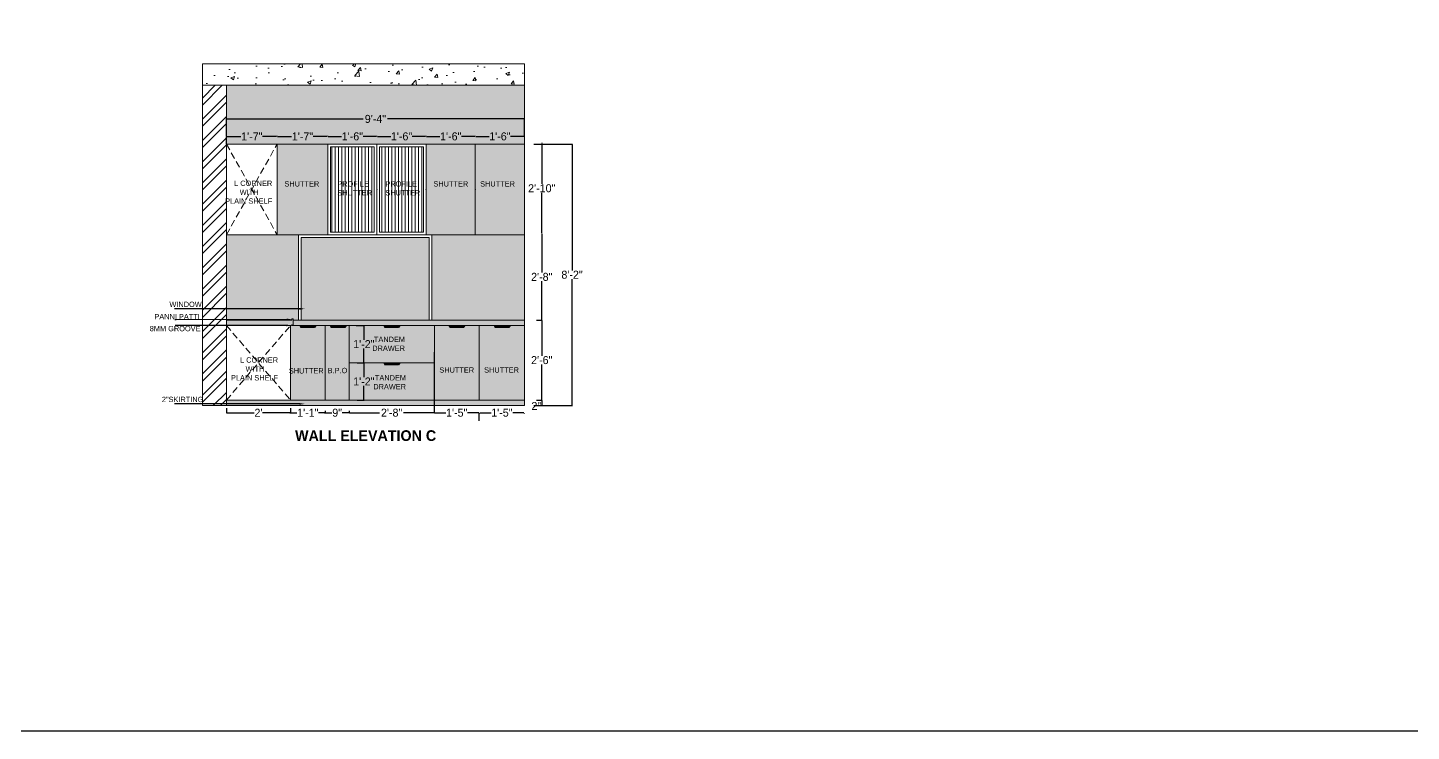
# Model space of a CAD drawing. Header units: inches. Extents: x 15448 to 46480, y -8154 to 0.
# Drawn here: x 19729 to 20248, y -4150 to -3886 of the extents above; entities that cross this region are included whole.
import ezdxf
from ezdxf import colors
from ezdxf.entities.mleader import LeaderData, LeaderLine
from ezdxf.math import Vec2, Vec3

# ---------------------------------------------------------------- set-up
doc = ezdxf.new("R2010")
doc.units = ezdxf.units.IN
doc.header["$MEASUREMENT"] = 0
doc.linetypes.add('$0$HIDDEN', pattern=[0.375, 0.25, -0.125])
doc.layers.add('.', color=30, linetype='Continuous')
doc.layers.add('IEL-HATCH-002', color=7, linetype='Continuous')
doc.styles.add('b.k', font='verdana.ttf')
doc.styles.add('HEMI', font='stylu.ttf')
doc.styles.get("Standard").update_dxf_attribs({"font": 'arial.ttf'})
doc.dimstyles.new('STANDARD$0', dxfattribs={"dimscale": 0, "dimtxt": 6, "dimasz": 3, "dimexe": 2, "dimexo": 2, "dimgap": 0, "dimtad": 0, "dimtih": 1, "dimtoh": 1, "dimdec": 1, "dimzin": 0, "dimdsep": 46, "dimlunit": 4, "dimtxsty": 'b.k', "dimcen": 2.5, "dimclrd": 256, "dimclre": 256, "dimclrt": 256, "dimadec": 0, "dimazin": 0, "dimtfac": 1, "dimtdec": 1, "dimtofl": 0, "dimtmove": 2, "dimatfit": 2, "dimfxl": 1, "dimfrac": 2, "dimtolj": 1, "dimtzin": 0, "dimlwd": 9, "dimlwe": 9, "dimarcsym": 0})

# ---------------------------------------------------------------- blocks, each defined once
blk = doc.blocks.new('*D434')
at = {"color": 254, "lineweight": -2, "transparency": 16777216}
for p, q in [((19803.32, -4028.81), (19803.32, -4030.7)), ((19827.32, -4028.81), (19827.32, -4030.7))]:
    blk.add_line(p, q, dxfattribs=at)
at = {"color": 5, "lineweight": -2, "transparency": 16777216}
for p, q in [((19803.5, -4030.52), (19813.74, -4030.52)), ((19827.14, -4030.52), (19816.89, -4030.52))]:
    blk.add_line(p, q, dxfattribs=at)
at = {"color": 5, "transparency": 16777216}
for points in [[(19803.5, -4030.49), (19803.5, -4030.55), (19803.32, -4030.52)], [(19827.14, -4030.49), (19827.14, -4030.55), (19827.32, -4030.52)]]:
    blk.add_solid(points, dxfattribs=at)
at = {"layer": 'Defpoints', "color": 0, "transparency": 16777216}
for p in [(19803.32, -4025.81), (19803.32, -4030.52), (19827.32, -4025.81)]:
    blk.add_point(p, dxfattribs=at)
at = {"color": 5, "lineweight": 5, "transparency": 16777216, "insert": (19815.32, -4030.52), "char_height": 3, "attachment_point": 5, "style": 'HEMI'}
blk.add_mtext("\\A1;2'", dxfattribs=at)
blk = doc.blocks.new('*D435')
at = {"color": 254, "lineweight": -2, "transparency": 16777216}
for p, q in [((19827.32, -4030.81), (19827.32, -4030.7)), ((19840.32, -4030.81), (19840.32, -4030.7))]:
    blk.add_line(p, q, dxfattribs=at)
at = {"color": 5, "lineweight": -2, "transparency": 16777216}
for p, q in [((19827.5, -4030.52), (19829.77, -4030.52)), ((19840.14, -4030.52), (19837.86, -4030.52))]:
    blk.add_line(p, q, dxfattribs=at)
at = {"color": 5, "transparency": 16777216}
for points in [[(19827.5, -4030.49), (19827.5, -4030.55), (19827.32, -4030.52)], [(19840.14, -4030.49), (19840.14, -4030.55), (19840.32, -4030.52)]]:
    blk.add_solid(points, dxfattribs=at)
at = {"layer": 'Defpoints', "color": 0, "transparency": 16777216}
for p in [(19827.32, -4027.81), (19840.32, -4027.81), (19840.32, -4030.52)]:
    blk.add_point(p, dxfattribs=at)
at = {"color": 5, "lineweight": 5, "transparency": 16777216, "insert": (19833.82, -4030.52), "char_height": 3, "attachment_point": 5, "style": 'HEMI'}
blk.add_mtext('\\A1;1\'-1"', dxfattribs=at)
blk = doc.blocks.new('*D436')
at = {"color": 254, "lineweight": -2, "transparency": 16777216}
for p, q in [((19881.18, -4007.81), (19881.18, -4030.7)), ((19849.32, -4029.81), (19849.32, -4030.7))]:
    blk.add_line(p, q, dxfattribs=at)
at = {"color": 5, "lineweight": -2, "transparency": 16777216}
for p, q in [((19849.5, -4030.52), (19860.76, -4030.52)), ((19881, -4030.52), (19869.74, -4030.52))]:
    blk.add_line(p, q, dxfattribs=at)
at = {"color": 5, "transparency": 16777216}
for points in [[(19849.5, -4030.49), (19849.5, -4030.55), (19849.32, -4030.52)], [(19881, -4030.49), (19881, -4030.55), (19881.18, -4030.52)]]:
    blk.add_solid(points, dxfattribs=at)
at = {"layer": 'Defpoints', "color": 0, "transparency": 16777216}
for p in [(19881.18, -4004.81), (19849.32, -4026.81), (19881.18, -4030.52)]:
    blk.add_point(p, dxfattribs=at)
at = {"color": 5, "lineweight": 5, "transparency": 16777216, "insert": (19865.25, -4030.52), "char_height": 3, "attachment_point": 5, "style": 'HEMI'}
blk.add_mtext('\\A1;2\'-8"', dxfattribs=at)
blk = doc.blocks.new('*D437')
at = {"color": 254, "lineweight": -2, "transparency": 16777216}
for p, q in [((19881.18, -4007.81), (19881.18, -4030.7)), ((19898.12, -4033.52), (19898.12, -4030.7))]:
    blk.add_line(p, q, dxfattribs=at)
at = {"color": 5, "lineweight": -2, "transparency": 16777216}
for p, q in [((19881.36, -4030.52), (19885.6, -4030.52)), ((19897.94, -4030.52), (19893.7, -4030.52))]:
    blk.add_line(p, q, dxfattribs=at)
at = {"color": 5, "transparency": 16777216}
for points in [[(19881.36, -4030.49), (19881.36, -4030.55), (19881.18, -4030.52)], [(19897.94, -4030.49), (19897.94, -4030.55), (19898.12, -4030.52)]]:
    blk.add_solid(points, dxfattribs=at)
at = {"layer": 'Defpoints', "color": 0, "transparency": 16777216}
for p in [(19881.18, -4004.81), (19898.12, -4030.52), (19898.12, -4030.52)]:
    blk.add_point(p, dxfattribs=at)
at = {"color": 5, "lineweight": 5, "transparency": 16777216, "insert": (19889.65, -4030.52), "char_height": 3, "attachment_point": 5, "style": 'HEMI'}
blk.add_mtext('\\A1;1\'-5"', dxfattribs=at)
blk = doc.blocks.new('*D438')
at = {"color": 254, "lineweight": -2, "transparency": 16777216}
for p, q in [((19898.12, -4033.52), (19898.12, -4030.7)), ((19915.05, -4030.81), (19915.05, -4030.7))]:
    blk.add_line(p, q, dxfattribs=at)
at = {"color": 5, "lineweight": -2, "transparency": 16777216}
for p, q in [((19898.3, -4030.52), (19902.53, -4030.52)), ((19914.87, -4030.52), (19910.63, -4030.52))]:
    blk.add_line(p, q, dxfattribs=at)
at = {"color": 5, "transparency": 16777216}
for points in [[(19898.3, -4030.49), (19898.3, -4030.55), (19898.12, -4030.52)], [(19914.87, -4030.49), (19914.87, -4030.55), (19915.05, -4030.52)]]:
    blk.add_solid(points, dxfattribs=at)
at = {"layer": 'Defpoints', "color": 0, "transparency": 16777216}
for p in [(19898.12, -4030.52), (19915.05, -4027.81), (19915.05, -4030.52)]:
    blk.add_point(p, dxfattribs=at)
at = {"color": 5, "lineweight": 5, "transparency": 16777216, "insert": (19906.58, -4030.52), "char_height": 3, "attachment_point": 5, "style": 'HEMI'}
blk.add_mtext('\\A1;1\'-5"', dxfattribs=at)
blk = doc.blocks.new('*D452')
at = {"color": 254, "lineweight": -2, "transparency": 16777216}
for p, q in [((19840.32, -4029.81), (19840.32, -4030.7)), ((19849.32, -4029.81), (19849.32, -4030.7))]:
    blk.add_line(p, q, dxfattribs=at)
at = {"color": 5, "lineweight": -2, "transparency": 16777216}
for p, q in [((19840.5, -4030.52), (19842.87, -4030.52)), ((19849.14, -4030.52), (19846.76, -4030.52))]:
    blk.add_line(p, q, dxfattribs=at)
at = {"color": 5, "transparency": 16777216}
for points in [[(19840.5, -4030.49), (19840.5, -4030.55), (19840.32, -4030.52)], [(19849.14, -4030.49), (19849.14, -4030.55), (19849.32, -4030.52)]]:
    blk.add_solid(points, dxfattribs=at)
at = {"layer": 'Defpoints', "color": 0, "transparency": 16777216}
for p in [(19840.32, -4026.81), (19849.32, -4026.81), (19849.32, -4030.52)]:
    blk.add_point(p, dxfattribs=at)
at = {"color": 5, "lineweight": 5, "transparency": 16777216, "insert": (19844.82, -4030.52), "char_height": 3, "attachment_point": 5, "style": 'HEMI'}
blk.add_mtext('\\A1;9"', dxfattribs=at)
blk = doc.blocks.new('*D468')
at = {"color": 5, "lineweight": -2, "transparency": 16777216}
for p, q in [((19803.5, -3926.96), (19808.77, -3926.96)), ((19822.14, -3926.96), (19816.86, -3926.96))]:
    blk.add_line(p, q, dxfattribs=at)
at = {"color": 254, "lineweight": -2, "transparency": 16777216}
for p, q in [((19822.32, -3926.81), (19822.32, -3926.78)), ((19803.32, -3929.81), (19803.32, -3927.14))]:
    blk.add_line(p, q, dxfattribs=at)
at = {"color": 5, "transparency": 16777216}
for points in [[(19803.5, -3926.93), (19803.5, -3926.99), (19803.32, -3926.96)], [(19822.14, -3926.93), (19822.14, -3926.99), (19822.32, -3926.96)]]:
    blk.add_solid(points, dxfattribs=at)
at = {"layer": 'Defpoints', "color": 0, "transparency": 16777216}
for p in [(19803.32, -3926.81), (19822.32, -3926.96), (19822.32, -3929.81)]:
    blk.add_point(p, dxfattribs=at)
at = {"color": 5, "lineweight": 5, "transparency": 16777216, "insert": (19812.82, -3926.96), "char_height": 3, "attachment_point": 5, "style": 'HEMI'}
blk.add_mtext('\\A1;1\'-7"', dxfattribs=at)
blk = doc.blocks.new('*D469')
at = {"color": 254, "lineweight": -2, "transparency": 16777216}
for p, q in [((19822.32, -3926.81), (19822.32, -3926.78)), ((19841.32, -3926.81), (19841.32, -3926.78))]:
    blk.add_line(p, q, dxfattribs=at)
at = {"color": 5, "lineweight": -2, "transparency": 16777216}
for p, q in [((19822.5, -3926.96), (19827.77, -3926.96)), ((19841.14, -3926.96), (19835.86, -3926.96))]:
    blk.add_line(p, q, dxfattribs=at)
at = {"color": 5, "transparency": 16777216}
for points in [[(19822.5, -3926.93), (19822.5, -3926.99), (19822.32, -3926.96)], [(19841.14, -3926.93), (19841.14, -3926.99), (19841.32, -3926.96)]]:
    blk.add_solid(points, dxfattribs=at)
at = {"layer": 'Defpoints', "color": 0, "transparency": 16777216}
for p in [(19841.32, -3926.96), (19822.32, -3929.81), (19841.32, -3929.81)]:
    blk.add_point(p, dxfattribs=at)
at = {"color": 5, "lineweight": 5, "transparency": 16777216, "insert": (19831.82, -3926.96), "char_height": 3, "attachment_point": 5, "style": 'HEMI'}
blk.add_mtext('\\A1;1\'-7"', dxfattribs=at)
blk = doc.blocks.new('*D470')
at = {"color": 254, "lineweight": -2, "transparency": 16777216}
for p, q in [((19841.32, -3926.81), (19841.32, -3926.78)), ((19859.75, -3926.81), (19859.75, -3926.78))]:
    blk.add_line(p, q, dxfattribs=at)
at = {"color": 5, "lineweight": -2, "transparency": 16777216}
for p, q in [((19841.5, -3926.96), (19846.48, -3926.96)), ((19859.57, -3926.96), (19854.58, -3926.96))]:
    blk.add_line(p, q, dxfattribs=at)
at = {"color": 5, "transparency": 16777216}
for points in [[(19841.5, -3926.93), (19841.5, -3926.99), (19841.32, -3926.96)], [(19859.57, -3926.93), (19859.57, -3926.99), (19859.75, -3926.96)]]:
    blk.add_solid(points, dxfattribs=at)
at = {"layer": 'Defpoints', "color": 0, "transparency": 16777216}
for p in [(19859.75, -3926.96), (19841.32, -3929.81), (19859.75, -3929.81)]:
    blk.add_point(p, dxfattribs=at)
at = {"color": 5, "lineweight": 5, "transparency": 16777216, "insert": (19850.53, -3926.96), "char_height": 3, "attachment_point": 5, "style": 'HEMI'}
blk.add_mtext('\\A1;1\'-6"', dxfattribs=at)
blk = doc.blocks.new('*D471')
at = {"color": 254, "lineweight": -2, "transparency": 16777216}
for p, q in [((19859.75, -3926.81), (19859.75, -3926.78)), ((19878.18, -3926.81), (19878.18, -3926.78))]:
    blk.add_line(p, q, dxfattribs=at)
at = {"color": 5, "lineweight": -2, "transparency": 16777216}
for p, q in [((19859.93, -3926.96), (19864.92, -3926.96)), ((19878, -3926.96), (19873.01, -3926.96))]:
    blk.add_line(p, q, dxfattribs=at)
at = {"color": 5, "transparency": 16777216}
for points in [[(19859.93, -3926.93), (19859.93, -3926.99), (19859.75, -3926.96)], [(19878, -3926.93), (19878, -3926.99), (19878.18, -3926.96)]]:
    blk.add_solid(points, dxfattribs=at)
at = {"layer": 'Defpoints', "color": 0, "transparency": 16777216}
for p in [(19878.18, -3926.96), (19859.75, -3929.81), (19878.18, -3929.81)]:
    blk.add_point(p, dxfattribs=at)
at = {"color": 5, "lineweight": 5, "transparency": 16777216, "insert": (19868.97, -3926.96), "char_height": 3, "attachment_point": 5, "style": 'HEMI'}
blk.add_mtext('\\A1;1\'-6"', dxfattribs=at)
blk = doc.blocks.new('*D472')
at = {"color": 254, "lineweight": -2, "transparency": 16777216}
for p, q in [((19878.18, -3926.81), (19878.18, -3926.78)), ((19896.62, -3926.81), (19896.62, -3926.78))]:
    blk.add_line(p, q, dxfattribs=at)
at = {"color": 5, "lineweight": -2, "transparency": 16777216}
for p, q in [((19878.36, -3926.96), (19883.35, -3926.96)), ((19896.44, -3926.96), (19891.45, -3926.96))]:
    blk.add_line(p, q, dxfattribs=at)
at = {"color": 5, "transparency": 16777216}
for points in [[(19878.36, -3926.93), (19878.36, -3926.99), (19878.18, -3926.96)], [(19896.44, -3926.93), (19896.44, -3926.99), (19896.62, -3926.96)]]:
    blk.add_solid(points, dxfattribs=at)
at = {"layer": 'Defpoints', "color": 0, "transparency": 16777216}
for p in [(19896.62, -3926.96), (19878.18, -3929.81), (19896.62, -3929.81)]:
    blk.add_point(p, dxfattribs=at)
at = {"color": 5, "lineweight": 5, "transparency": 16777216, "insert": (19887.4, -3926.96), "char_height": 3, "attachment_point": 5, "style": 'HEMI'}
blk.add_mtext('\\A1;1\'-6"', dxfattribs=at)
blk = doc.blocks.new('*D473')
at = {"color": 254, "lineweight": -2, "transparency": 16777216}
for p, q in [((19896.62, -3926.81), (19896.62, -3926.78)), ((19915.05, -3926.81), (19915.05, -3926.78))]:
    blk.add_line(p, q, dxfattribs=at)
at = {"color": 5, "lineweight": -2, "transparency": 16777216}
for p, q in [((19896.8, -3926.96), (19901.78, -3926.96)), ((19914.87, -3926.96), (19909.88, -3926.96))]:
    blk.add_line(p, q, dxfattribs=at)
at = {"color": 5, "transparency": 16777216}
for points in [[(19896.8, -3926.93), (19896.8, -3926.99), (19896.62, -3926.96)], [(19914.87, -3926.93), (19914.87, -3926.99), (19915.05, -3926.96)]]:
    blk.add_solid(points, dxfattribs=at)
at = {"layer": 'Defpoints', "color": 0, "transparency": 16777216}
for p in [(19915.05, -3926.96), (19896.62, -3929.81), (19915.05, -3929.81)]:
    blk.add_point(p, dxfattribs=at)
at = {"color": 5, "lineweight": 5, "transparency": 16777216, "insert": (19905.83, -3926.96), "char_height": 3, "attachment_point": 5, "style": 'HEMI'}
blk.add_mtext('\\A1;1\'-6"', dxfattribs=at)
blk = doc.blocks.new('*D474')
at = {"color": 5, "lineweight": -2, "transparency": 16777216}
for p, q in [((19921.53, -3929.59), (19921.53, -3944.77)), ((19921.53, -3963.23), (19921.53, -3948.05))]:
    blk.add_line(p, q, dxfattribs=at)
at = {"color": 254, "lineweight": -2, "transparency": 16777216}
for p, q in [((19921.55, -3929.41), (19921.71, -3929.41)), ((19921.55, -3963.41), (19921.71, -3963.41))]:
    blk.add_line(p, q, dxfattribs=at)
at = {"color": 5, "transparency": 16777216}
for points in [[(19921.5, -3929.59), (19921.56, -3929.59), (19921.53, -3929.41)], [(19921.5, -3963.23), (19921.56, -3963.23), (19921.53, -3963.41)]]:
    blk.add_solid(points, dxfattribs=at)
at = {"layer": 'Defpoints', "color": 0, "transparency": 16777216}
for p in [(19918.55, -3929.41), (19921.53, -3929.41), (19918.55, -3963.41)]:
    blk.add_point(p, dxfattribs=at)
at = {"color": 5, "lineweight": 5, "transparency": 16777216, "insert": (19921.53, -3946.41), "char_height": 3, "attachment_point": 5, "style": 'HEMI'}
blk.add_mtext('\\A1;2\'-10"', dxfattribs=at)
blk = doc.blocks.new('*D475')
at = {"color": 5, "lineweight": -2, "transparency": 16777216}
for p, q in [((19921.53, -3963.59), (19921.53, -3977.97)), ((19921.53, -3995.63), (19921.53, -3981.25))]:
    blk.add_line(p, q, dxfattribs=at)
at = {"color": 254, "lineweight": -2, "transparency": 16777216}
for p, q in [((19921.55, -3963.41), (19921.71, -3963.41)), ((19919.59, -3995.81), (19921.71, -3995.81))]:
    blk.add_line(p, q, dxfattribs=at)
at = {"color": 5, "transparency": 16777216}
for points in [[(19921.5, -3963.59), (19921.56, -3963.59), (19921.53, -3963.41)], [(19921.5, -3995.63), (19921.56, -3995.63), (19921.53, -3995.81)]]:
    blk.add_solid(points, dxfattribs=at)
at = {"layer": 'Defpoints', "color": 0, "transparency": 16777216}
for p in [(19918.55, -3963.41), (19916.59, -3995.81), (19921.53, -3995.81)]:
    blk.add_point(p, dxfattribs=at)
at = {"color": 5, "lineweight": 5, "transparency": 16777216, "insert": (19921.53, -3979.61), "char_height": 3, "attachment_point": 5, "style": 'HEMI'}
blk.add_mtext('\\A1;2\'-8"', dxfattribs=at)
blk = doc.blocks.new('*D476')
at = {"color": 254, "lineweight": -2, "transparency": 16777216}
for p, q in [((19919.59, -3995.81), (19921.71, -3995.81)), ((19919.59, -4025.81), (19921.71, -4025.81))]:
    blk.add_line(p, q, dxfattribs=at)
at = {"color": 5, "lineweight": -2, "transparency": 16777216}
for p, q in [((19921.53, -3995.99), (19921.53, -4009.16)), ((19921.53, -4025.63), (19921.53, -4012.45))]:
    blk.add_line(p, q, dxfattribs=at)
at = {"color": 5, "transparency": 16777216}
for points in [[(19921.5, -3995.99), (19921.56, -3995.99), (19921.53, -3995.81)], [(19921.5, -4025.63), (19921.56, -4025.63), (19921.53, -4025.81)]]:
    blk.add_solid(points, dxfattribs=at)
at = {"layer": 'Defpoints', "color": 0, "transparency": 16777216}
for p in [(19916.59, -3995.81), (19916.59, -4025.81), (19921.53, -4025.81)]:
    blk.add_point(p, dxfattribs=at)
at = {"color": 5, "lineweight": 5, "transparency": 16777216, "insert": (19921.53, -4010.81), "char_height": 3, "attachment_point": 5, "style": 'HEMI'}
blk.add_mtext('\\A1;2\'-6"', dxfattribs=at)
blk = doc.blocks.new('*D477')
at = {"color": 254, "lineweight": -2, "transparency": 16777216}
for p, q in [((19919.59, -4025.81), (19921.71, -4025.81)), ((19919.59, -4027.81), (19921.71, -4027.81))]:
    blk.add_line(p, q, dxfattribs=at)
at = {"color": 5, "lineweight": -2, "transparency": 16777216}
for p, q in [((19921.53, -4027.99), (19921.35, -4027.99)), ((19921.53, -4025.99), (19921.53, -4027.63)), ((19921.53, -4027.81), (19921.53, -4027.99))]:
    blk.add_line(p, q, dxfattribs=at)
at = {"color": 5, "transparency": 16777216}
for points in [[(19921.5, -4025.99), (19921.56, -4025.99), (19921.53, -4025.81)], [(19921.5, -4027.63), (19921.56, -4027.63), (19921.53, -4027.81)]]:
    blk.add_solid(points, dxfattribs=at)
at = {"layer": 'Defpoints', "color": 0, "transparency": 16777216}
for p in [(19916.59, -4025.81), (19916.59, -4027.81), (19921.53, -4027.81)]:
    blk.add_point(p, dxfattribs=at)
at = {"color": 5, "lineweight": 5, "transparency": 16777216, "insert": (19919.49, -4027.99), "char_height": 3, "attachment_point": 5, "style": 'HEMI'}
blk.add_mtext('\\A1;2"', dxfattribs=at)
blk = doc.blocks.new('*D478')
at = {"color": 254, "lineweight": -2, "transparency": 16777216}
for p, q in [((19803.32, -3926.81), (19803.32, -3920.23)), ((19915.05, -3926.81), (19915.05, -3920.23))]:
    blk.add_line(p, q, dxfattribs=at)
at = {"color": 5, "lineweight": -2, "transparency": 16777216}
for p, q in [((19803.5, -3920.41), (19854.62, -3920.41)), ((19914.87, -3920.41), (19863.75, -3920.41))]:
    blk.add_line(p, q, dxfattribs=at)
at = {"color": 5, "transparency": 16777216}
for points in [[(19803.5, -3920.38), (19803.5, -3920.44), (19803.32, -3920.41)], [(19914.87, -3920.38), (19914.87, -3920.44), (19915.05, -3920.41)]]:
    blk.add_solid(points, dxfattribs=at)
at = {"layer": 'Defpoints', "color": 0, "transparency": 16777216}
for p in [(19915.05, -3920.41), (19803.32, -3929.81), (19915.05, -3929.81)]:
    blk.add_point(p, dxfattribs=at)
at = {"color": 5, "lineweight": 5, "transparency": 16777216, "insert": (19859.18, -3920.41), "char_height": 3, "attachment_point": 5, "style": 'HEMI'}
blk.add_mtext('\\A1;9\'-4"', dxfattribs=at)
blk = doc.blocks.new('*D479')
at = {"color": 254, "lineweight": -2, "transparency": 16777216}
for p, q in [((19918.59, -3929.81), (19933.07, -3929.81)), ((19918.59, -4027.81), (19933.07, -4027.81))]:
    blk.add_line(p, q, dxfattribs=at)
at = {"color": 5, "lineweight": -2, "transparency": 16777216}
for p, q in [((19932.89, -3929.99), (19932.89, -3977.16)), ((19932.89, -4027.63), (19932.89, -3980.45))]:
    blk.add_line(p, q, dxfattribs=at)
at = {"color": 5, "transparency": 16777216}
for points in [[(19932.86, -3929.99), (19932.92, -3929.99), (19932.89, -3929.81)], [(19932.86, -4027.63), (19932.92, -4027.63), (19932.89, -4027.81)]]:
    blk.add_solid(points, dxfattribs=at)
at = {"layer": 'Defpoints', "color": 0, "transparency": 16777216}
for p in [(19915.59, -3929.81), (19915.59, -4027.81), (19932.89, -4027.81)]:
    blk.add_point(p, dxfattribs=at)
at = {"color": 5, "lineweight": 5, "transparency": 16777216, "insert": (19932.89, -3978.81), "char_height": 3, "attachment_point": 5, "style": 'HEMI'}
blk.add_mtext('\\A1;8\'-2"', dxfattribs=at)
blk = doc.blocks.new('*D497')
at = {"color": 254, "lineweight": -2, "transparency": 16777216}
for p, q in [((19852.32, -4011.81), (19855, -4011.81)), ((19852.32, -4025.81), (19855, -4025.81))]:
    blk.add_line(p, q, dxfattribs=at)
at = {"color": 5, "lineweight": -2, "transparency": 16777216}
for p, q in [((19854.82, -4011.99), (19854.82, -4017.19)), ((19854.82, -4025.63), (19854.82, -4020.43))]:
    blk.add_line(p, q, dxfattribs=at)
at = {"color": 5, "transparency": 16777216}
for points in [[(19854.79, -4011.99), (19854.85, -4011.99), (19854.82, -4011.81)], [(19854.79, -4025.63), (19854.85, -4025.63), (19854.82, -4025.81)]]:
    blk.add_solid(points, dxfattribs=at)
at = {"layer": 'Defpoints', "color": 0, "transparency": 16777216}
for p in [(19849.32, -4011.81), (19854.82, -4011.81), (19849.32, -4025.81)]:
    blk.add_point(p, dxfattribs=at)
at = {"color": 5, "lineweight": 5, "transparency": 16777216, "insert": (19854.82, -4018.81), "char_height": 3, "attachment_point": 5, "style": 'HEMI'}
blk.add_mtext('\\A1;1\'-2"', dxfattribs=at)
blk = doc.blocks.new('*D498')
at = {"color": 254, "lineweight": -2, "transparency": 16777216}
for p, q in [((19851.9, -3997.81), (19854.64, -3997.81)), ((19852.32, -4011.81), (19855, -4011.81))]:
    blk.add_line(p, q, dxfattribs=at)
at = {"color": 5, "lineweight": -2, "transparency": 16777216}
for p, q in [((19854.82, -3997.99), (19854.82, -4003.19)), ((19854.82, -4011.63), (19854.82, -4006.43))]:
    blk.add_line(p, q, dxfattribs=at)
at = {"color": 5, "transparency": 16777216}
for points in [[(19854.79, -3997.99), (19854.85, -3997.99), (19854.82, -3997.81)], [(19854.79, -4011.63), (19854.85, -4011.63), (19854.82, -4011.81)]]:
    blk.add_solid(points, dxfattribs=at)
at = {"layer": 'Defpoints', "color": 0, "transparency": 16777216}
for p in [(19854.82, -3997.81), (19854.9, -3997.81), (19849.32, -4011.81)]:
    blk.add_point(p, dxfattribs=at)
at = {"color": 5, "lineweight": 5, "transparency": 16777216, "insert": (19854.82, -4004.81), "char_height": 3, "attachment_point": 5, "style": 'HEMI'}
blk.add_mtext('\\A1;1\'-2"', dxfattribs=at)
blk = doc.blocks.new('IUYGTFD')
at = {"layer": 'IEL-HATCH-002', "true_color": 0x000000, "transparency": 33554687}
h = blk.add_hatch(color=18, dxfattribs=at)
h.dxf.hatch_style = 1
h.paths.add_polyline_path([(19857.18, -3596.45), (19857.62, -3597.19), (19862.73, -3597.19), (19863.18, -3596.45)])
for p, q in [((19857.18, -3596.45), (19863.18, -3596.45)), ((19857.18, -3596.45), (19857.62, -3597.19)), ((19862.73, -3597.19), (19857.62, -3597.19)), ((19863.18, -3596.45), (19862.73, -3597.19))]:
    blk.add_line(p, q)

msp = doc.modelspace()

# ---------------------------------------------------------------- hatches: boundary and pattern name
at = {"layer": '.', "lineweight": 5, "true_color": 0xf27172}
h = msp.add_hatch(dxfattribs=at)
h.set_pattern_fill('ANSI32', color=11, scale=15)
h.set_pattern_definition([(45, (28.812, -393.933), (-3.9774756, 3.9774756), []), (45, (31.464, -393.933), (-3.9774756, 3.9774756), [])])
h.paths.add_polyline_path([(19794.32, -4027.81), (19803.32, -4027.81), (19803.32, -3907.81), (19794.32, -3907.81)])
at = {"layer": 'IEL-HATCH-002', "lineweight": 5, "true_color": 0x636466, "transparency": 33554687}
h = msp.add_hatch(dxfattribs=at)
h.set_pattern_fill('AR-CONC', color=251, scale=2)
h.set_pattern_definition([(50, (222.542, -393.933), (14.3452037, -1.255043), [1.5, -16.5]), (355, (222.542, -393.933), (-2.775027, 15.043843), [1.2, -13.2]), (100.451444, (223.737, -394.038), (11.570177, 13.7888), [1.274804, -14.022842]), (46.1842, (222.542, -389.933), (21.344827, -3.310386), [2.25, -24.75]), (96.63564, (224.32, -390.21), (18.693239, 19.482372), [1.912207, -21.034275]), (351.18416, (222.542, -389.933), (18.69324, 19.482372), [1.8, -19.8]), (21, (224.542, -390.933), (11.938141, -8.052378), [1.5, -16.5]), (326, (224.542, -390.933), (4.866307, 14.503001), [1.2, -13.2]), (71.451445, (225.537, -391.604), (16.804448, 6.450623), [1.274804, -14.022842]), (37.5, (222.542, -393.933), (0.2431971, 6.6578771), [0, -13.04, 0, -13.4, 0, -13.25]), (7.5, (222.542, -393.933), (5.2613907, 7.8882342), [0, -7.64, 0, -12.74, 0, -5.05]), (327.5, (218.082, -393.933), (10.6764487, -0.4510974), [0, -5, 0, -15.6, 0, -20.7]), (317.5, (216.082, -393.933), (11.6637234, 2.0020996), [0, -6.5, 0, -10.36, 0, -14.7])])
h.paths.add_polyline_path([(19915.05, -3907.81), (19915.05, -3899.81), (19794.32, -3899.81), (19794.32, -3907.81)])
at = {"layer": 'IEL-HATCH-002', "lineweight": 5, "true_color": 0xf5f5f0, "transparency": 33554687}
h = msp.add_hatch(color=7, dxfattribs=at)
h.dxf.hatch_style = 1
h.paths.add_polyline_path([(19803.32, -3907.81), (19803.32, -3929.81), (19915.05, -3929.81), (19915.05, -3907.81)])
at = {"layer": 'IEL-HATCH-002', "lineweight": 5, "true_color": 0xbcafa9, "transparency": 33554687}
h = msp.add_hatch(color=253, dxfattribs=at)
h.dxf.hatch_style = 1
h.paths.add_polyline_path([(19841.32, -3929.81), (19822.32, -3929.81), (19822.32, -3963.81), (19841.32, -3963.81)])
h.paths.add_polyline_path([(19896.62, -3929.81), (19878.18, -3929.81), (19878.18, -3963.81), (19896.62, -3963.81)])
h.paths.add_polyline_path([(19915.05, -3929.81), (19896.62, -3929.81), (19896.62, -3963.81), (19915.05, -3963.81)])
h.paths.add_polyline_path([(19915.05, -3997.81), (19898.12, -3997.81), (19898.12, -4025.81), (19915.05, -4025.81)])
h.paths.add_polyline_path([(19898.12, -3997.81), (19881.32, -3997.81), (19881.32, -4025.81), (19898.12, -4025.81)])
h.paths.add_polyline_path([(19881.32, -3997.81), (19849.32, -3997.81), (19849.32, -4011.31), (19881.32, -4011.31)])
h.paths.add_polyline_path([(19881.32, -4011.31), (19849.32, -4011.31), (19849.32, -4025.81), (19881.32, -4025.81)])
h.paths.add_polyline_path([(19849.32, -3997.81), (19840.32, -3997.81), (19840.32, -4025.81), (19849.32, -4025.81), (19849.32, -4013.31)])
h.paths.add_polyline_path([(19840.32, -3997.81), (19827.32, -3997.81), (19827.32, -4025.81), (19840.32, -4025.81)])
h.paths.add_polyline_path([(19853.89, -4003.8), (19873.97, -4003.8)], flags=16)
h.paths.add_polyline_path([(19853.89, -4019.64), (19873.97, -4019.64)], flags=16)
at = {"layer": 'IEL-HATCH-002', "lineweight": 5, "true_color": 0xadddf7, "transparency": 33554687}
h = msp.add_hatch(dxfattribs=at)
h.set_pattern_fill('ANSI31', color=141, scale=10, angle=45)
h.set_pattern_definition([(90, (-545.9641, -398.9333), (-1.25, 0), [])])
h.paths.add_polyline_path([(19842.32, -3962.81), (19858.75, -3962.81), (19858.75, -3930.81), (19842.32, -3930.81)])
h.paths.add_polyline_path([(19877.18, -3930.81), (19860.75, -3930.81), (19860.75, -3962.81), (19877.18, -3962.81)])
at = {"layer": 'IEL-HATCH-002', "lineweight": 5, "true_color": 0xf9f9f6, "transparency": 33554687}
h = msp.add_hatch(color=7, dxfattribs=at)
h.dxf.hatch_style = 1
h.paths.add_polyline_path([(19830.32, -3991.57), (19803.32, -3991.57), (19803.32, -3995.81), (19827.82, -3995.81), (19827.82, -3995.51, -0.414214), (19828.02, -3995.31), (19828.12, -3995.31, -0.414214), (19828.32, -3995.51), (19828.32, -3995.81), (19830.32, -3995.81)])
h.paths.add_polyline_path([(19830.32, -3963.81), (19803.32, -3963.81), (19803.32, -3991.57), (19830.32, -3991.57)])
h.paths.add_polyline_path([(19915.05, -3963.81), (19880.32, -3963.81), (19880.32, -3995.81), (19915.05, -3995.81)])
at = {"layer": 'IEL-HATCH-002', "lineweight": 5, "transparency": 33554687}
h = msp.add_hatch(color=256, dxfattribs=at)
h.dxf.hatch_style = 1
h.set_gradient(color1=(173, 221, 247), name='CURVED')
h.paths.add_polyline_path([(19879.32, -3964.81), (19831.32, -3964.81), (19831.32, -3995.81), (19879.32, -3995.81)])
at = {"layer": 'IEL-HATCH-002', "lineweight": 5, "true_color": 0x755f48, "transparency": 33554687}
h = msp.add_hatch(color=37, dxfattribs=at)
h.dxf.hatch_style = 1
h.paths.add_polyline_path([(19828.03, -3997.81), (19828.32, -3997.81), (19828.32, -3995.51, 0.414214), (19828.12, -3995.31), (19828.02, -3995.31, 0.414214), (19827.82, -3995.51), (19827.82, -3995.81), (19803.32, -3995.81), (19803.32, -3997.81), (19827.61, -3997.81, -1)])
h = msp.add_hatch(color=37, dxfattribs=at)
h.dxf.hatch_style = 1
h.paths.add_polyline_path([(19915.05, -3995.81), (19828.32, -3995.81), (19828.32, -3997.81), (19915.05, -3997.81)])
at = {"layer": 'IEL-HATCH-002', "lineweight": 5, "true_color": 0xbcafa9, "transparency": 33554687}
h = msp.add_hatch(color=253, dxfattribs=at)
h.dxf.hatch_style = 1
h.paths.add_polyline_path([(19803.32, -4025.81), (19803.32, -4027.81), (19915.05, -4027.81), (19915.05, -4025.81)])

# ---------------------------------------------------------------- linework, layer by layer
at = {"lineweight": 5}
for p, q in [((19794.32, -3899.81), (19915.05, -3899.81)), ((19794.32, -3907.81), (19794.32, -3899.81)), ((19915.05, -3907.81), (19915.05, -3899.81)), ((19794.32, -4027.81), (19794.32, -3907.81)), ((19915.05, -3907.81), (19794.32, -3907.81)), ((19803.32, -4027.81), (19803.32, -3907.81)), ((19915.05, -4027.81), (19915.05, -3907.81)), ((19803.32, -3929.81), (19915.05, -3929.81)), ((19822.32, -3963.81), (19822.32, -3929.81)), ((19841.32, -3963.81), (19841.32, -3929.81)), ((19859.75, -3929.81), (19859.75, -3963.81)), ((19878.18, -3929.81), (19878.18, -3963.81)), ((19896.62, -3929.81), (19896.62, -3963.81)), ((19915.05, -3963.81), (19915.05, -3929.81)), ((19803.32, -3963.81), (19915.05, -3963.81)), ((19827.82, -3995.81), (19803.32, -3995.81)), ((19827.61, -3997.81), (19803.32, -3997.81)), ((19827.32, -4025.81), (19827.32, -3997.81)), ((19827.82, -3995.51), (19827.82, -3995.81)), ((19828.12, -3995.31), (19828.02, -3995.31)), ((19915.05, -3997.81), (19828.03, -3997.81)), ((19828.32, -3995.51), (19828.32, -3997.81)), ((19830.32, -3995.81), (19828.32, -3995.81)), ((19915.05, -3995.81), (19830.32, -3995.81)), ((19840.32, -4025.81), (19840.32, -3997.81)), ((19849.32, -4025.81), (19849.32, -3997.81)), ((19881.32, -4025.81), (19881.32, -3997.81)), ((19881.32, -3997.81), (19881.32, -4025.81)), ((19898.12, -4025.81), (19898.12, -3997.81)), ((19915.05, -4027.81), (19915.05, -3995.81)), ((19881.32, -4011.81), (19849.32, -4011.81)), ((19915.05, -4027.81), (19794.32, -4027.81)), ((19915.05, -4025.81), (19803.32, -4025.81))]:
    msp.add_line(p, q, dxfattribs=at)
at = {"linetype": '$0$HIDDEN', "lineweight": 5, "ltscale": 10}
for p, q in [((19803.32, -3963.81), (19822.32, -3929.81)), ((19803.32, -3929.81), (19822.32, -3963.81)), ((19803.32, -4025.81), (19827.32, -3997.81)), ((19803.32, -3997.81), (19827.32, -4025.81))]:
    msp.add_line(p, q, dxfattribs=at)
msp.add_lwpolyline([(19416.21, -3381.55), (20713.67, -3381.55), (20720.96, -4149.91), (19423.49, -4149.91)], close=True)
at = {"lineweight": 5}
for points in [[(19794.32, -3907.81), (19803.32, -3907.81), (19803.32, -4027.81), (19794.32, -4027.81)], [(19841.32, -3929.81), (19859.75, -3929.81), (19859.75, -3963.81), (19841.32, -3963.81)], [(19842.32, -3930.81), (19858.75, -3930.81), (19858.75, -3962.81), (19842.32, -3962.81)], [(19860.75, -3930.81), (19877.18, -3930.81), (19877.18, -3962.81), (19860.75, -3962.81)]]:
    msp.add_lwpolyline(points, close=True, dxfattribs=at)
for points in [[(19830.32, -3995.81), (19830.32, -3963.81), (19880.32, -3963.81), (19880.32, -3995.81)], [(19831.32, -3995.81), (19831.32, -3964.81), (19879.32, -3964.81), (19879.32, -3995.81)]]:
    msp.add_lwpolyline(points, dxfattribs=at)
for centre, radius, start, end in [((19827.82, -3997.81), 0.21, 360, 180), ((19828.02, -3995.51), 0.2, 90, 180), ((19828.12, -3995.51), 0.2, 0, 90)]:
    msp.add_arc(centre, radius, start, end, dxfattribs=at)
for p in [(19859.75, -3946.81), (19878.18, -3946.81), (19896.62, -3946.81)]:
    msp.add_point(p, dxfattribs=at)

# ---------------------------------------------------------------- block references
for p in [(-26.36, -401.36), (-14.98, -401.36), (5.14, -401.36), (29.54, -401.36), (46.47, -401.36), (5.14, -415.36)]:
    msp.add_blockref('IUYGTFD', p, dxfattribs=at)

# ---------------------------------------------------------------- texts
at = {"color": 18, "lineweight": 5, "true_color": 0x000000, "char_height": 2, "attachment_point": 3, "rotation": 0.0094, "style": 'HEMI'}
for s, insert, width in [('L CORNER\\P\\pxqc;WITH \\P\\pq*;PLAIN SHELF', (19820.48, -3943.53), 17.3084), ('SHUTTER', (19838.1, -3943.74), 14.8665), ('\\pxql;PROFILE\\PSHUTTER', (19859.75, -3943.74), 14.8665), ('\\pxql;PROFILE\\PSHUTTER', (19877.78, -3943.76), 14.8665), ('SHUTTER', (19893.97, -3943.74), 14.8665), ('SHUTTER', (19911.48, -3943.74), 14.8665), (' TANDEM DRAWER', (19870.26, -4002.01), 14.8665), ('L CORNER\\P\\pxqc;WITH \\P\\pq*;PLAIN SHELF', (19822.68, -4009.74), 17.3084), ('SHUTTER', (19839.77, -4013.81), 14.8665), ('B.P.O', (19848.63, -4013.69), 14.8665), ('SHUTTER', (19896.18, -4013.49), 14.8665), ('SHUTTER', (19912.98, -4013.48), 14.8665), (' TANDEM DRAWER', (19870.64, -4016.42), 14.8665)]:
    msp.add_mtext(s, dxfattribs=dict(at, insert=insert, width=width))
at = {"color": 152, "lineweight": 5, "true_color": 0x2776bb, "char_height": 2, "style": 'HEMI'}
for s, insert, width, attachment_point, rotation in [('WINDOW', (19781.94, -3988.89), 14.2364, 1, 359.9906), ('PANNI PATTI', (19793.34, -3993.49), 81.1585, 3, 0.0094), ('8MM GROOVE', (19793.59, -3997.98), 81.1585, 3, 0.0094), ('2"SKIRTING', (19779.11, -4024.53), 14.2364, 1, 359.9906)]:
    msp.add_mtext(s, dxfattribs=dict(at, insert=insert, width=width, attachment_point=attachment_point, rotation=rotation))
at = {"color": 1, "lineweight": 5, "insert": (19896.08, -4037.08), "char_height": 4, "width": 81.1585, "attachment_point": 3, "rotation": 0.0094, "style": 'HEMI'}
msp.add_mtext('\\pxqc;{\\fStylus BT|b1|i0|c0|p34;WALL ELEVATION C}', dxfattribs=at)

# ---------------------------------------------------------------- dimensions: what is measured, and where the dimension line sits
at = {"lineweight": 5}
for base, p1, p2, picture, middle in [((19915.05, -3920.41), (19803.32, -3929.81), (19915.05, -3929.81), '*D478', (19859.18, -3920.41)), ((19822.32, -3926.96), (19803.32, -3926.81), (19822.32, -3929.81), '*D468', (19812.82, -3926.96)), ((19841.32, -3926.96), (19822.32, -3929.81), (19841.32, -3929.81), '*D469', (19831.82, -3926.96)), ((19859.75, -3926.96), (19841.32, -3929.81), (19859.75, -3929.81), '*D470', (19850.53, -3926.96)), ((19878.18, -3926.96), (19859.75, -3929.81), (19878.18, -3929.81), '*D471', (19868.97, -3926.96)), ((19896.62, -3926.96), (19878.18, -3929.81), (19896.62, -3929.81), '*D472', (19887.4, -3926.96)), ((19915.05, -3926.96), (19896.62, -3929.81), (19915.05, -3929.81), '*D473', (19905.83, -3926.96)), ((19881.18, -4030.52), (19849.32, -4026.81), (19881.18, -4004.81), '*D436', (19865.25, -4030.52)), ((19898.12, -4030.52), (19881.18, -4004.81), (19898.12, -4030.52), '*D437', (19889.65, -4030.52)), ((19803.32, -4030.52), (19827.32, -4025.81), (19803.32, -4025.81), '*D434', (19815.32, -4030.52)), ((19840.32, -4030.52), (19827.32, -4027.81), (19840.32, -4027.81), '*D435', (19833.82, -4030.52)), ((19849.32, -4030.52), (19840.32, -4026.81), (19849.32, -4026.81), '*D452', (19844.82, -4030.52)), ((19915.05, -4030.52), (19898.12, -4030.52), (19915.05, -4027.81), '*D438', (19906.58, -4030.52))]:
    dim = msp.add_linear_dim(base=base, p1=p1, p2=p2, dimstyle='STANDARD$0', override={"dimscale": 1, "dimtxt": 3, "dimasz": 0.18, "dimexe": 0.18, "dimexo": 3, "dimgap": 0.09, "dimdec": 0, "dimtxsty": 'HEMI', "dimcen": 0.09, "dimclrd": 5, "dimclre": 254, "dimclrt": 5, "dimtdec": 0, "dimtmove": 0, "dimatfit": 3, "dimfxl": 0.03937, "dimfrac": 0, "dimlwd": 65534, "dimlwe": 65534, "dimarcsym": 1}, dxfattribs=at)
    dim.commit()
    dim.dimension.update_dxf_attribs({"geometry": picture, "text_midpoint": middle})
for base, p1, p2, override, picture, middle in [((19932.89, -4027.81), (19915.59, -3929.81), (19915.59, -4027.81), {"dimscale": 1, "dimtxt": 3, "dimasz": 0.18, "dimexe": 0.18, "dimexo": 3, "dimgap": 0.09, "dimdec": 0, "dimtxsty": 'HEMI', "dimcen": 0.09, "dimclrd": 5, "dimclre": 254, "dimclrt": 5, "dimtdec": 0, "dimtmove": 0, "dimatfit": 3, "dimfxl": 0.03937, "dimfrac": 0, "dimlwd": 65534, "dimlwe": 65534, "dimarcsym": 1}, '*D479', (19932.89, -3978.81)), ((19921.53, -3929.41), (19918.55, -3963.41), (19918.55, -3929.41), {"dimscale": 1, "dimtxt": 3, "dimasz": 0.18, "dimexe": 0.18, "dimexo": 3, "dimgap": 0.09, "dimdec": 0, "dimtxsty": 'HEMI', "dimcen": 0.09, "dimclrd": 5, "dimclre": 254, "dimclrt": 5, "dimtdec": 0, "dimtmove": 0, "dimatfit": 3, "dimfxl": 0.03937, "dimfrac": 0, "dimlwd": 65534, "dimlwe": 65534, "dimarcsym": 1}, '*D474', (19921.53, -3946.41)), ((19921.53, -3995.81), (19918.55, -3963.41), (19916.59, -3995.81), {"dimscale": 1, "dimtxt": 3, "dimasz": 0.18, "dimexe": 0.18, "dimexo": 3, "dimgap": 0.09, "dimdec": 0, "dimtxsty": 'HEMI', "dimcen": 0.09, "dimclrd": 5, "dimclre": 254, "dimclrt": 5, "dimtdec": 0, "dimtmove": 0, "dimatfit": 3, "dimfxl": 0.03937, "dimfrac": 0, "dimlwd": 65534, "dimlwe": 65534, "dimarcsym": 1}, '*D475', (19921.53, -3979.61)), ((19854.82, -3997.81), (19849.32, -4011.81), (19854.9, -3997.81), {"dimscale": 1, "dimtxt": 3, "dimasz": 0.18, "dimexe": 0.18, "dimexo": 3, "dimgap": 0.09, "dimdec": 0, "dimtxsty": 'HEMI', "dimcen": 0.09, "dimclrd": 5, "dimclre": 254, "dimclrt": 5, "dimtdec": 0, "dimtmove": 1, "dimatfit": 3, "dimfxl": 0.03937, "dimfrac": 0, "dimlwd": 65534, "dimlwe": 65534, "dimarcsym": 1}, '*D498', (19854.82, -4004.81)), ((19921.53, -4025.81), (19916.59, -3995.81), (19916.59, -4025.81), {"dimscale": 1, "dimtxt": 3, "dimasz": 0.18, "dimexe": 0.18, "dimexo": 3, "dimgap": 0.09, "dimdec": 0, "dimtxsty": 'HEMI', "dimcen": 0.09, "dimclrd": 5, "dimclre": 254, "dimclrt": 5, "dimtdec": 0, "dimtmove": 0, "dimatfit": 3, "dimfxl": 0.03937, "dimfrac": 0, "dimlwd": 65534, "dimlwe": 65534, "dimarcsym": 1}, '*D476', (19921.53, -4010.81)), ((19854.82, -4011.81), (19849.32, -4025.81), (19849.32, -4011.81), {"dimscale": 1, "dimtxt": 3, "dimasz": 0.18, "dimexe": 0.18, "dimexo": 3, "dimgap": 0.09, "dimdec": 0, "dimtxsty": 'HEMI', "dimcen": 0.09, "dimclrd": 5, "dimclre": 254, "dimclrt": 5, "dimtdec": 0, "dimtmove": 0, "dimatfit": 3, "dimfxl": 0.03937, "dimfrac": 0, "dimlwd": 65534, "dimlwe": 65534, "dimarcsym": 1}, '*D497', (19854.82, -4018.81)), ((19921.53, -4027.81), (19916.59, -4025.81), (19916.59, -4027.81), {"dimscale": 1, "dimtxt": 3, "dimasz": 0.18, "dimexe": 0.18, "dimexo": 3, "dimgap": 0.09, "dimdec": 0, "dimtxsty": 'HEMI', "dimcen": 0.09, "dimclrd": 5, "dimclre": 254, "dimclrt": 5, "dimtdec": 0, "dimtmove": 0, "dimatfit": 3, "dimfxl": 0.03937, "dimfrac": 0, "dimlwd": 65534, "dimlwe": 65534, "dimarcsym": 1}, '*D477', (19919.49, -4027.99))]:
    dim = msp.add_linear_dim(base=base, p1=p1, p2=p2, angle=90, dimstyle='STANDARD$0', override=override, dxfattribs=at)
    dim.commit()
    dim.dimension.update_dxf_attribs({"geometry": picture, "text_midpoint": middle})

# ---------------------------------------------------------------- leaders
at = {"color": 152, "lineweight": 5, "true_color": 0x2776bb}
ml = msp.add_multileader_mtext('Standard', dxfattribs=at)
ml.set_content(' ', color=(39, 118, 187))
ml.set_leader_properties()
ml.build(insert=Vec2(0, 0))
ml.multileader.update_dxf_attribs({"text_right_attachment_type": 6, "dogleg_length": 0.36, "arrow_head_size": 2})
ctx = ml.context
ctx.base_point, ctx.char_height, ctx.arrow_head_size, ctx.landing_gap_size, ctx.plane_origin = Vec3(19783.76, -3991.48), 0.18, 2, 0.09, Vec3(19824.17, -3991.57)
ctx.right_attachment, ctx.text_align_type = 6, 2
notes = []
notes.append((ctx, [(0, (1, 1, 0), (19784.37, -3991.57), (-1, 0), 0.36, [(0, [(19832.67, -3991.57)], 0, [])])]))
ctx.mtext.insert, ctx.mtext.alignment, ctx.mtext.flow_direction = Vec3(19783.92, -3991.39), 3, 5
ml = msp.add_multileader_mtext('Standard', dxfattribs=at)
ml.set_content(' ', color=(39, 118, 187))
ml.set_leader_properties()
ml.build(insert=Vec2(0, 0))
ml.multileader.update_dxf_attribs({"text_right_attachment_type": 6, "dogleg_length": 0.36, "arrow_head_size": 2})
ctx = ml.context
ctx.base_point, ctx.char_height, ctx.arrow_head_size, ctx.landing_gap_size, ctx.plane_origin = Vec3(19783.89, -3995.65), 0.18, 2, 0.09, Vec3(19828.01, -3995.57)
ctx.right_attachment, ctx.text_align_type = 6, 2
notes.append((ctx, [(0, (1, 1, 0), (19784.5, -3995.74), (-1, 0), 0.36, [(0, [(19828.01, -3995.57)], 0, [])])]))
ctx.mtext.insert, ctx.mtext.alignment, ctx.mtext.flow_direction = Vec3(19784.05, -3995.56), 3, 5
ml = msp.add_multileader_mtext('Standard', dxfattribs=at)
ml.set_content(' ', color=(39, 118, 187))
ml.set_leader_properties()
ml.build(insert=Vec2(0, 0))
ml.multileader.update_dxf_attribs({"text_right_attachment_type": 6, "dogleg_length": 0.36, "arrow_head_size": 2})
ctx = ml.context
ctx.base_point, ctx.char_height, ctx.arrow_head_size, ctx.landing_gap_size, ctx.plane_origin = Vec3(19783.95, -3997.72), 0.18, 2, 0.09, Vec3(19827.82, -3997.81)
ctx.right_attachment, ctx.text_align_type = 6, 2
notes.append((ctx, [(0, (1, 1, 0), (19784.56, -3997.81), (-1, 0), 0.36, [(0, [(19827.82, -3997.81)], 0, [])])]))
ctx.mtext.insert, ctx.mtext.alignment, ctx.mtext.flow_direction = Vec3(19784.11, -3997.63), 3, 5
ml = msp.add_multileader_mtext('Standard', dxfattribs=at)
ml.set_content(' ', color=(39, 118, 187))
ml.set_leader_properties()
ml.build(insert=Vec2(0, 0))
ml.multileader.update_dxf_attribs({"text_right_attachment_type": 6, "dogleg_length": 0.36, "arrow_head_size": 2})
ctx = ml.context
ctx.base_point, ctx.char_height, ctx.arrow_head_size, ctx.landing_gap_size, ctx.plane_origin = Vec3(19783.76, -4027.12), 0.18, 2, 0.09, Vec3(19824.17, -4027.21)
ctx.right_attachment, ctx.text_align_type = 6, 2
notes.append((ctx, [(0, (1, 1, 0), (19784.37, -4027.21), (-1, 0), 0.36, [(0, [(19832.67, -4027.21)], 0, [])])]))
ctx.mtext.insert, ctx.mtext.alignment, ctx.mtext.flow_direction = Vec3(19783.92, -4027.03), 3, 5
for ctx, leaders in notes:
    for number, flags, end, landing, length, lines in leaders:
        leader = LeaderData()
        leader.index, (leader.has_last_leader_line, leader.has_dogleg_vector, leader.attachment_direction) = number, flags
        leader.last_leader_point, leader.dogleg_vector, leader.dogleg_length = Vec3(end), Vec3(landing), length
        for number, points, colour, breaks in lines:
            line = LeaderLine()
            line.index, line.vertices, line.color, line.breaks = number, Vec3.list(points), colors.encode_raw_color(colour), breaks
            leader.lines.append(line)
        ctx.leaders.append(leader)

doc.saveas('drawing.dxf')
